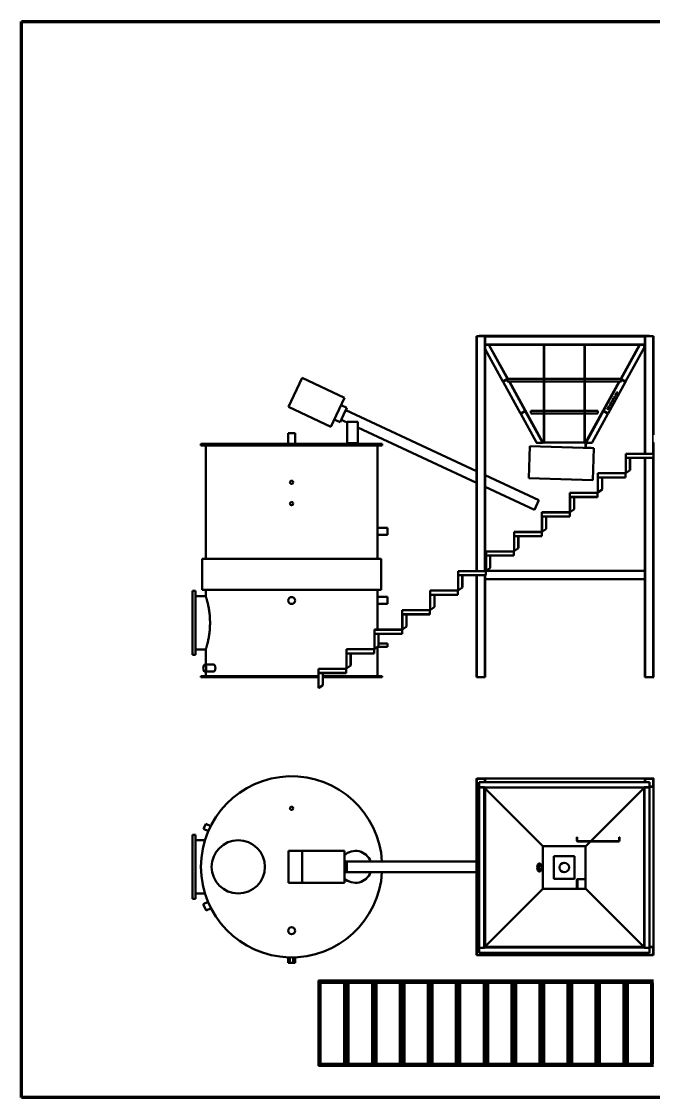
# Model space of a CAD drawing. Header units: millimetres. Extents: x 200 to 14650, y 200 to 10300.
# Drawn here: x 200 to 6130, y 200 to 10300 of the extents above; entities that cross this region are included whole.
import ezdxf

# ---------------------------------------------------------------- set-up
doc = ezdxf.new("R2010")
doc.units = ezdxf.units.MM
doc.header["$LTSCALE"] = 50
for name, color, linetype, lineweight in [('Border (ISO)', 7, 'Continuous', 70), ('Visible (ISO)', 7, 'Continuous', 50), ('Visible Narrow (ISO)', 7, 'Continuous', 35)]:
    doc.layers.add(name, color=color, linetype=linetype, lineweight=lineweight)

# ---------------------------------------------------------------- blocks, each defined once
blk = doc.blocks.new('Borders right top border')
at = {"layer": 'Border (ISO)'}
for p, q in [((4, 206), (293, 206)), ((4, 4), (4, 206)), ((293, 4), (4, 4))]:
    blk.add_line(p, q, dxfattribs=at)

msp = doc.modelspace()

# ---------------------------------------------------------------- linework, layer by layer
at = {"layer": 'Visible (ISO)'}
for p, q in [((4470, 5142), (4470, 7345)), ((4470, 7345), (4476, 7345)), ((4544, 7345), (4476, 7345)), ((4493, 7349), (6093, 7349)), ((4493, 7346), (4493, 7349)), ((4493, 7346), (6093, 7346)), ((4543, 7345), (4543, 7346)), ((4544, 7345), (4550, 7345)), ((6050, 7345), (4550, 7345)), ((4550, 7341), (4550, 7345)), ((4550, 7341), (4550, 7270)), ((6043, 7345), (6043, 7346)), ((6049, 7346), (6049, 7345)), ((6050, 7345), (6056, 7345)), ((6050, 7341), (6050, 7345)), ((6050, 7341), (6050, 7270)), ((6124, 7345), (6056, 7345)), ((6093, 7346), (6093, 7349)), ((6093, 7345), (6093, 7346)), ((6124, 7345), (6130, 7345)), ((6130, 6421), (6130, 7345)), ((4550, 7265), (4550, 7270)), ((4550, 5145), (4550, 7265)), ((6050, 7265), (4550, 7265)), ((4717, 6921), (4550, 7225)), ((4585, 7265), (4760, 6946)), ((4586, 7265), (4763, 6946)), ((4762, 6946), (4586, 7265)), ((5100, 7265), (5100, 7242)), ((5100, 7239), (5100, 7242)), ((5100, 7239), (5100, 6922)), ((5103, 7242), (5103, 7265)), ((5103, 7242), (5103, 7239)), ((5103, 6922), (5103, 7239)), ((5483, 7265), (5483, 7243)), ((5483, 7240), (5483, 7243)), ((5483, 7240), (5483, 6923)), ((5486, 7243), (5486, 7265)), ((5486, 7243), (5486, 7240)), ((5486, 6923), (5486, 7240)), ((5824, 6946), (6000, 7265)), ((6002, 7265), (5826, 6946)), ((6044, 7238), (5869, 6921)), ((6044, 7265), (6044, 7241)), ((6050, 7265), (6050, 7270)), ((6050, 6243), (6050, 7265)), ((2832, 6954), (2705, 6682)), ((3230, 6768), (2832, 6954)), ((4717, 6921), (4723, 6924)), ((4717, 6921), (4719, 6918)), ((4724, 6921), (4719, 6918)), ((4882, 6621), (4719, 6918)), ((4761, 6945), (4723, 6924)), ((4763, 6942), (4724, 6921)), ((4760, 6946), (5100, 6946)), ((4760, 6946), (4760, 6944)), ((4760, 6941), (4760, 6925)), ((4766, 6922), (4760, 6925)), ((4760, 6925), (4760, 6922)), ((4760, 6922), (4766, 6920)), ((4763, 6942), (4761, 6945)), ((4766, 6920), (4766, 6922)), ((5820, 6922), (4766, 6922)), ((5820, 6920), (4766, 6920)), ((4775, 6920), (4926, 6645)), ((5091, 6348), (4776, 6920)), ((4778, 6920), (5093, 6348)), ((5100, 6934), (5100, 6946)), ((5100, 6934), (5100, 6934)), ((5100, 6922), (5103, 6922)), ((5100, 6920), (5100, 6622)), ((5103, 6920), (5100, 6920)), ((5103, 6946), (5483, 6946)), ((5103, 6946), (5103, 6934)), ((5103, 6934), (5103, 6934)), ((5103, 6622), (5103, 6920)), ((5483, 6934), (5483, 6946)), ((5483, 6934), (5483, 6934)), ((5483, 6923), (5486, 6923)), ((5483, 6920), (5483, 6623)), ((5486, 6946), (5826, 6946)), ((5486, 6946), (5486, 6934)), ((5486, 6934), (5486, 6934)), ((5486, 6623), (5486, 6920)), ((5493, 6348), (5809, 6920)), ((5811, 6920), (5498, 6349)), ((5868, 6918), (5704, 6621)), ((5826, 6925), (5820, 6922)), ((5820, 6922), (5820, 6920)), ((5820, 6920), (5826, 6922)), ((5824, 6942), (5825, 6945)), ((5862, 6921), (5824, 6942)), ((5864, 6924), (5825, 6945)), ((5826, 6944), (5826, 6946)), ((5826, 6925), (5826, 6941)), ((5826, 6922), (5826, 6925)), ((5868, 6918), (5862, 6921)), ((5864, 6924), (5869, 6921)), ((5868, 6918), (5869, 6921)), ((3104, 6496), (3230, 6768)), ((5770, 6775), (5760, 6780)), ((5773, 6780), (5763, 6785)), ((5769, 6778), (5770, 6775)), ((5771, 6800), (5772, 6802)), ((5772, 6783), (5773, 6780)), ((5776, 6803), (5781, 6800)), ((5789, 6810), (5780, 6816)), ((5780, 6806), (5783, 6808)), ((5782, 6797), (5781, 6795)), ((5783, 6822), (5793, 6817)), ((5793, 6817), (5786, 6817)), ((5786, 6817), (5789, 6810)), ((2705, 6682), (3104, 6496)), ((3253, 6675), (3199, 6700)), ((3221, 6607), (3253, 6675)), ((5711, 6667), (5698, 6667)), ((5698, 6667), (5708, 6662)), ((5701, 6673), (5711, 6667)), ((5705, 6674), (5710, 6672)), ((5707, 6684), (5709, 6686)), ((5713, 6677), (5708, 6680)), ((5712, 6687), (5717, 6684)), ((5722, 6701), (5717, 6701)), ((5718, 6681), (5717, 6679)), ((5720, 6707), (5724, 6704)), ((5722, 6710), (5724, 6714)), ((5723, 6702), (5724, 6704)), ((5724, 6714), (5729, 6711)), ((5724, 6704), (5729, 6701)), ((5727, 6721), (5726, 6717)), ((5726, 6717), (5731, 6714)), ((5729, 6711), (5727, 6708)), ((5729, 6701), (5728, 6699)), ((5729, 6711), (5733, 6709)), ((5743, 6726), (5730, 6726)), ((5730, 6726), (5740, 6721)), ((5736, 6719), (5731, 6722)), ((5731, 6714), (5732, 6716)), ((5733, 6709), (5731, 6705)), ((5733, 6731), (5743, 6726)), ((5735, 6735), (5745, 6729)), ((5735, 6712), (5737, 6715)), ((5742, 6737), (5737, 6738)), ((5740, 6743), (5744, 6741)), ((5743, 6749), (5753, 6744)), ((5743, 6738), (5744, 6741)), ((5744, 6741), (5749, 6738)), ((5749, 6738), (5748, 6735)), ((5751, 6754), (5754, 6755)), ((5753, 6744), (5751, 6741)), ((5754, 6746), (5753, 6744)), ((3190, 6539), (3221, 6607)), ((4470, 6080), (3243, 6652)), ((4882, 6621), (4887, 6624)), ((4882, 6621), (4884, 6618)), ((4889, 6621), (4884, 6618)), ((5033, 6347), (4884, 6618)), ((4887, 6624), (4926, 6645)), ((4927, 6643), (4889, 6621)), ((4926, 6645), (4927, 6643)), ((4927, 6643), (5090, 6347)), ((4978, 6647), (5100, 6647)), ((4978, 6647), (4978, 6625)), ((4984, 6622), (4978, 6625)), ((4978, 6625), (4978, 6623)), ((4978, 6623), (4984, 6620)), ((4984, 6620), (4984, 6622)), ((5602, 6622), (4984, 6622)), ((4984, 6620), (5602, 6620)), ((5100, 6634), (5100, 6647)), ((5100, 6634), (5100, 6634)), ((5100, 6622), (5103, 6622)), ((5100, 6620), (5100, 6349)), ((5103, 6620), (5100, 6620)), ((5103, 6647), (5483, 6647)), ((5103, 6647), (5103, 6634)), ((5103, 6634), (5103, 6634)), ((5103, 6349), (5103, 6620)), ((5483, 6634), (5483, 6647)), ((5483, 6634), (5483, 6634)), ((5483, 6623), (5486, 6623)), ((5483, 6620), (5483, 6349)), ((5486, 6647), (5608, 6647)), ((5486, 6647), (5486, 6634)), ((5486, 6634), (5486, 6634)), ((5486, 6349), (5486, 6620)), ((5703, 6618), (5554, 6347)), ((5608, 6625), (5602, 6622)), ((5602, 6620), (5608, 6623)), ((5602, 6622), (5602, 6620)), ((5608, 6625), (5608, 6647)), ((5608, 6623), (5608, 6625)), ((5698, 6621), (5659, 6643)), ((5660, 6645), (5699, 6624)), ((5694, 6660), (5696, 6664)), ((5696, 6664), (5702, 6661)), ((5703, 6618), (5698, 6621)), ((5699, 6624), (5704, 6621)), ((5702, 6661), (5700, 6658)), ((5702, 6661), (5706, 6659)), ((5703, 6618), (5704, 6621)), ((5706, 6659), (5704, 6654)), ((3135, 6564), (3190, 6539)), ((3257, 6535), (3200, 6561)), ((3357, 6543), (3257, 6543)), ((3257, 6543), (3257, 6343)), ((3357, 6343), (3357, 6543)), ((4470, 5969), (3357, 6488)), ((2767, 6435), (2702, 6435)), ((2702, 6335), (2702, 6435)), ((2767, 6335), (2767, 6435)), ((3584, 6335), (1884, 6335)), ((1884, 6319), (1884, 6335)), ((3584, 6319), (1884, 6319)), ((1929, 5255), (1929, 6319)), ((3257, 6343), (3357, 6343)), ((3539, 5548), (3539, 6319)), ((3584, 6319), (3584, 6335)), ((4961, 6013), (4970, 6313)), ((4970, 6313), (5570, 6294)), ((5089, 6344), (5038, 6344)), ((5090, 6347), (5089, 6344)), ((5093, 6349), (5091, 6348)), ((5100, 6348), (5093, 6348)), ((5100, 6346), (5100, 6349)), ((5100, 6346), (5103, 6346)), ((5103, 6349), (5103, 6346)), ((5483, 6348), (5103, 6348)), ((5483, 6346), (5483, 6349)), ((5483, 6346), (5486, 6346)), ((5486, 6349), (5486, 6346)), ((5493, 6348), (5486, 6348)), ((5493, 6347), (5492, 6306)), ((5497, 6347), (5493, 6347)), ((5495, 6351), (5498, 6349)), ((5497, 6347), (5496, 6305)), ((5498, 6344), (5497, 6346)), ((5548, 6344), (5498, 6344)), ((5501, 6300), (5545, 6299)), ((5545, 6299), (5545, 6295)), ((5560, 5994), (5570, 6294)), ((6130, 6345), (6130, 6349)), ((6130, 6345), (6134, 6345)), ((6130, 6243), (6130, 6345)), ((6130, 6243), (5870, 6243)), ((5870, 6239), (5870, 6243)), ((5870, 6239), (5870, 6207)), ((5870, 6203), (5870, 6207)), ((5870, 6203), (5870, 6061)), ((5874, 6203), (5870, 6203)), ((5874, 6203), (5906, 6203)), ((5910, 6203), (5906, 6203)), ((6130, 6203), (5910, 6203)), ((5910, 6203), (5910, 6089)), ((6050, 5145), (6050, 6203)), ((6130, 6239), (6130, 6243)), ((6130, 6239), (6130, 6207)), ((6130, 6203), (6130, 6207)), ((6130, 4145), (6130, 6203)), ((5874, 6064), (5870, 6061)), ((5874, 6064), (5906, 6087)), ((5910, 6089), (5906, 6087)), ((5055, 5807), (4550, 6042)), ((4961, 6013), (5560, 5994)), ((5868, 6060), (5608, 6060)), ((5608, 6056), (5608, 6060)), ((5608, 6056), (5608, 6024)), ((5608, 6020), (5608, 6024)), ((5608, 6020), (5608, 5878)), ((5612, 6020), (5608, 6020)), ((5612, 6020), (5644, 6020)), ((5648, 6020), (5644, 6020)), ((5868, 6020), (5648, 6020)), ((5648, 6020), (5648, 5906)), ((5868, 6056), (5868, 6060)), ((5868, 6056), (5868, 6024)), ((5868, 6020), (5868, 6024)), ((5013, 5716), (4550, 5932)), ((5606, 5876), (5346, 5876)), ((5346, 5872), (5346, 5876)), ((5346, 5872), (5346, 5840)), ((5606, 5872), (5606, 5876)), ((5606, 5872), (5606, 5840)), ((5612, 5881), (5608, 5878)), ((5612, 5881), (5644, 5903)), ((5648, 5906), (5644, 5903)), ((5055, 5807), (5013, 5716)), ((5346, 5836), (5346, 5840)), ((5346, 5836), (5346, 5694)), ((5350, 5836), (5346, 5836)), ((5350, 5836), (5382, 5836)), ((5386, 5836), (5382, 5836)), ((5606, 5836), (5386, 5836)), ((5386, 5836), (5386, 5722)), ((5606, 5836), (5606, 5840)), ((5344, 5693), (5084, 5693)), ((5084, 5689), (5084, 5693)), ((5084, 5689), (5084, 5657)), ((5084, 5653), (5084, 5657)), ((5344, 5689), (5344, 5693)), ((5344, 5689), (5344, 5657)), ((5344, 5653), (5344, 5657)), ((5350, 5697), (5346, 5694)), ((5350, 5697), (5382, 5720)), ((5386, 5722), (5382, 5720)), ((5084, 5653), (5084, 5511)), ((5088, 5653), (5084, 5653)), ((5088, 5653), (5120, 5653)), ((5124, 5653), (5120, 5653)), ((5344, 5653), (5124, 5653)), ((5124, 5653), (5124, 5539)), ((3539, 5548), (3634, 5548)), ((3539, 5483), (3634, 5483)), ((3539, 5255), (3539, 5483)), ((3634, 5483), (3634, 5548)), ((5082, 5509), (4822, 5509)), ((4822, 5505), (4822, 5509)), ((4822, 5505), (4822, 5473)), ((4822, 5469), (4822, 5473)), ((4822, 5469), (4822, 5327)), ((4826, 5469), (4822, 5469)), ((4826, 5469), (4858, 5469)), ((4862, 5469), (4858, 5469)), ((5082, 5469), (4862, 5469)), ((4862, 5469), (4862, 5355)), ((5082, 5505), (5082, 5509)), ((5082, 5505), (5082, 5473)), ((5082, 5469), (5082, 5473)), ((5088, 5514), (5084, 5511)), ((5088, 5514), (5120, 5536)), ((5124, 5539), (5120, 5536)), ((4862, 5355), (4858, 5352)), ((3574, 5255), (1894, 5255)), ((1894, 4965), (1894, 5255)), ((3574, 4965), (3574, 5255)), ((4819, 5326), (4559, 5326)), ((4559, 5322), (4559, 5326)), ((4559, 5322), (4559, 5290)), ((4559, 5286), (4559, 5290)), ((4559, 5286), (4559, 5144)), ((4563, 5286), (4559, 5286)), ((4563, 5286), (4595, 5286)), ((4599, 5286), (4595, 5286)), ((4819, 5286), (4599, 5286)), ((4599, 5286), (4599, 5172)), ((4819, 5322), (4819, 5326)), ((4819, 5322), (4819, 5290)), ((4819, 5286), (4819, 5290)), ((4826, 5330), (4822, 5327)), ((4826, 5330), (4858, 5352)), ((4563, 5147), (4595, 5169)), ((4599, 5172), (4595, 5169)), ((4557, 5142), (4297, 5142)), ((4297, 5138), (4297, 5142)), ((4297, 5138), (4297, 5106)), ((4297, 5102), (4297, 5106)), ((4297, 5102), (4297, 4960)), ((4301, 5102), (4297, 5102)), ((4301, 5102), (4333, 5102)), ((4337, 5102), (4333, 5102)), ((4557, 5102), (4337, 5102)), ((4337, 5102), (4337, 4988)), ((4470, 4145), (4470, 5102)), ((4550, 5145), (4559, 5145)), ((4550, 5145), (4550, 5142)), ((4550, 5070), (4550, 5102)), ((4550, 5070), (4550, 5065)), ((4550, 4145), (4550, 5065)), ((4550, 5065), (6050, 5065)), ((4557, 5138), (4557, 5142)), ((4557, 5138), (4557, 5106)), ((4557, 5102), (4557, 5106)), ((4563, 5147), (4559, 5144)), ((4562, 5145), (6050, 5145)), ((6050, 5145), (6050, 5141)), ((6050, 5070), (6050, 5141)), ((6050, 5070), (6050, 5065)), ((6050, 4145), (6050, 5065)), ((1804, 4955), (1804, 4355)), ((1834, 4955), (1804, 4955)), ((1834, 4955), (1834, 4355)), ((3574, 4965), (1894, 4965)), ((1929, 4905), (1929, 4965)), ((3539, 4898), (3539, 4965)), ((4295, 4959), (4035, 4959)), ((4035, 4955), (4035, 4959)), ((4035, 4955), (4035, 4923)), ((4295, 4955), (4295, 4959)), ((4295, 4955), (4295, 4923)), ((4301, 4963), (4297, 4960)), ((4301, 4963), (4333, 4985)), ((4337, 4988), (4333, 4985)), ((1929, 4905), (1834, 4905)), ((3539, 4898), (3634, 4898)), ((3634, 4833), (3634, 4898)), ((4035, 4919), (4035, 4923)), ((4035, 4919), (4035, 4777)), ((4039, 4919), (4035, 4919)), ((4039, 4919), (4071, 4919)), ((4075, 4919), (4071, 4919)), ((4295, 4919), (4075, 4919)), ((4075, 4919), (4075, 4805)), ((4295, 4919), (4295, 4923)), ((3539, 4833), (3634, 4833)), ((3539, 4592), (3539, 4833)), ((4033, 4775), (3773, 4775)), ((3773, 4771), (3773, 4775)), ((3773, 4771), (3773, 4739)), ((4033, 4771), (4033, 4775)), ((4033, 4771), (4033, 4739)), ((4039, 4779), (4035, 4777)), ((4039, 4779), (4071, 4802)), ((4075, 4805), (4071, 4802)), ((3773, 4735), (3773, 4739)), ((3773, 4735), (3773, 4593)), ((3777, 4735), (3773, 4735)), ((3777, 4735), (3809, 4735)), ((3813, 4735), (3809, 4735)), ((4033, 4735), (3813, 4735)), ((3813, 4735), (3813, 4621)), ((4033, 4735), (4033, 4739)), ((3771, 4592), (3511, 4592)), ((3511, 4588), (3511, 4592)), ((3511, 4588), (3511, 4556)), ((3511, 4552), (3511, 4556)), ((3511, 4552), (3511, 4410)), ((3515, 4552), (3511, 4552)), ((3515, 4552), (3547, 4552)), ((3551, 4552), (3547, 4552)), ((3771, 4552), (3551, 4552)), ((3551, 4552), (3551, 4438)), ((3771, 4588), (3771, 4592)), ((3771, 4588), (3771, 4556)), ((3771, 4552), (3771, 4556)), ((3777, 4596), (3773, 4593)), ((3777, 4596), (3809, 4618)), ((3813, 4621), (3809, 4618)), ((3551, 4461), (3634, 4461)), ((3634, 4429), (3634, 4461)), ((1834, 4355), (1804, 4355)), ((1929, 4405), (1834, 4405)), ((1929, 4263), (1929, 4405)), ((3509, 4408), (3249, 4408)), ((3249, 4404), (3249, 4408)), ((3249, 4404), (3249, 4372)), ((3249, 4368), (3249, 4372)), ((3249, 4368), (3249, 4226)), ((3253, 4368), (3249, 4368)), ((3253, 4368), (3285, 4368)), ((3289, 4368), (3285, 4368)), ((3509, 4368), (3289, 4368)), ((3289, 4368), (3289, 4254)), ((3509, 4404), (3509, 4408)), ((3509, 4404), (3509, 4372)), ((3509, 4368), (3509, 4372)), ((3515, 4412), (3511, 4410)), ((3515, 4412), (3547, 4435)), ((3539, 4429), (3634, 4429)), ((3539, 4155), (3539, 4429)), ((3551, 4438), (3547, 4435)), ((2005, 4263), (1919, 4263)), ((3253, 4229), (3285, 4251)), ((3289, 4254), (3285, 4251)), ((2987, 4155), (1884, 4155)), ((1884, 4145), (1884, 4155)), ((2987, 4145), (1884, 4145)), ((2005, 4198), (1919, 4198)), ((1929, 4155), (1929, 4198)), ((3247, 4224), (2987, 4224)), ((2987, 4220), (2987, 4224)), ((2987, 4220), (2987, 4188)), ((2987, 4184), (2987, 4188)), ((2987, 4184), (2987, 4042)), ((2991, 4184), (2987, 4184)), ((2991, 4184), (3023, 4184)), ((3027, 4184), (3023, 4184)), ((3247, 4184), (3027, 4184)), ((3027, 4184), (3027, 4070)), ((3584, 4155), (3027, 4155)), ((3584, 4145), (3027, 4145)), ((3247, 4220), (3247, 4224)), ((3247, 4220), (3247, 4188)), ((3247, 4184), (3247, 4188)), ((3253, 4229), (3249, 4226)), ((3584, 4145), (3584, 4155)), ((4470, 4145), (4476, 4145)), ((4544, 4145), (4476, 4145)), ((4544, 4145), (4550, 4145)), ((6050, 4145), (6056, 4145)), ((6124, 4145), (6056, 4145)), ((6124, 4145), (6130, 4145)), ((6130, 4145), (6134, 4145)), ((2991, 4045), (2987, 4042)), ((2991, 4045), (3023, 4068)), ((3027, 4070), (3023, 4068)), ((4470, 3121), (4470, 3189)), ((4473, 3189), (4473, 3121)), ((4476, 3195), (4544, 3195)), ((4544, 3192), (4476, 3192)), ((6093, 3159), (4493, 3159)), ((4493, 3112), (4493, 3159)), ((4547, 3159), (4547, 3189)), ((4550, 3195), (6050, 3195)), ((4550, 3195), (4550, 3190)), ((4550, 3159), (4550, 3190)), ((4550, 3189), (4550, 3159)), ((6050, 3195), (6050, 3190)), ((6050, 3159), (6050, 3190)), ((6050, 3159), (6050, 3189)), ((6053, 3189), (6053, 3159)), ((6056, 3195), (6124, 3195)), ((6124, 3192), (6056, 3192)), ((6093, 3112), (6093, 3159)), ((6127, 3121), (6127, 3189)), ((6130, 3195), (6134, 3195)), ((6130, 3189), (6130, 3195)), ((6130, 3189), (6130, 3121)), ((4470, 3115), (4470, 1615)), ((4475, 3115), (4470, 3115)), ((4475, 3115), (4493, 3115)), ((4476, 3118), (4493, 3118)), ((4493, 3115), (4476, 3115)), ((4543, 3112), (4493, 3112)), ((4493, 3111), (4538, 3111)), ((4493, 3111), (4493, 1606)), ((4538, 3103), (4538, 3111)), ((4545, 3103), (4538, 3103)), ((4543, 3112), (4543, 3107)), ((4543, 3107), (4543, 3107)), ((4550, 3104), (4550, 1615)), ((5093, 2559), (4550, 3100)), ((6039, 3103), (5494, 2560)), ((6039, 3103), (6041, 3103)), ((6040, 3103), (6043, 3106)), ((6049, 3103), (6041, 3103)), ((6043, 3107), (6043, 3112)), ((6043, 3112), (6093, 3112)), ((6043, 3107), (6043, 3106)), ((6049, 3103), (6049, 3111)), ((6093, 3111), (6049, 3111)), ((6050, 3111), (6050, 3112)), ((6093, 3118), (6124, 3118)), ((6124, 3115), (6093, 3115)), ((6126, 3115), (6093, 3115)), ((6093, 1606), (6093, 3111)), ((6126, 3115), (6130, 3115)), ((6130, 3115), (6130, 3121)), ((6130, 1615), (6130, 3115)), ((1929, 2768), (1908, 2722)), ((1975, 2746), (1929, 2768)), ((1804, 2665), (1804, 2065)), ((1834, 2665), (1804, 2665)), ((1834, 2665), (1834, 2065)), ((1954, 2701), (1908, 2722)), ((5414, 2644), (5411, 2644)), ((5411, 2644), (5411, 2612)), ((5414, 2612), (5414, 2644)), ((5808, 2612), (5808, 2644)), ((5808, 2644), (5811, 2644)), ((5811, 2612), (5811, 2644)), ((1922, 2615), (1834, 2615)), ((5093, 2559), (5093, 2159)), ((5493, 2559), (5093, 2559)), ((5803, 2607), (5419, 2607)), ((5803, 2604), (5419, 2604)), ((5492, 2559), (5492, 2159)), ((5493, 2559), (5494, 2560)), ((2705, 2515), (2832, 2515)), ((2705, 2215), (2705, 2515)), ((2832, 2515), (3230, 2515)), ((2832, 2515), (2832, 2215)), ((3230, 2515), (3230, 2215)), ((5196, 2252), (5196, 2466)), ((5196, 2466), (5390, 2466)), ((5390, 2466), (5390, 2252)), ((3230, 2415), (3253, 2415)), ((3253, 2415), (3253, 2315)), ((4470, 2415), (3253, 2415)), ((3253, 2315), (3230, 2315)), ((4470, 2315), (3253, 2315)), ((5390, 2252), (5196, 2252)), ((5414, 2249), (5411, 2249)), ((5411, 2249), (5411, 2159)), ((5414, 2249), (5414, 2159)), ((5419, 2249), (5414, 2249)), ((5419, 2249), (5492, 2249)), ((2832, 2215), (2705, 2215)), ((3230, 2215), (2832, 2215)), ((4550, 1617), (5093, 2159)), ((5093, 2159), (5493, 2159)), ((5494, 2158), (5493, 2159)), ((5494, 2158), (6039, 1615)), ((1834, 2065), (1804, 2065)), ((1922, 2115), (1834, 2115)), ((1951, 2035), (1905, 2014)), ((1905, 2014), (1932, 1955)), ((1978, 1976), (1932, 1955)), ((2702, 1515), (2702, 1465)), ((2767, 1515), (2767, 1465)), ((4475, 1615), (4470, 1615)), ((4470, 1541), (4470, 1609)), ((4473, 1609), (4473, 1541)), ((4475, 1615), (4493, 1615)), ((4476, 1615), (4493, 1615)), ((4493, 1612), (4476, 1612)), ((4476, 1538), (4544, 1538)), ((4544, 1535), (4476, 1535)), ((4543, 1606), (4493, 1606)), ((4493, 1559), (4493, 1606)), ((4493, 1606), (4538, 1606)), ((4493, 1559), (6093, 1559)), ((4538, 1614), (4538, 1606)), ((4538, 1614), (4545, 1614)), ((4544, 1612), (4538, 1612)), ((4544, 1612), (4543, 1611)), ((4543, 1610), (4543, 1611)), ((4543, 1610), (4543, 1606)), ((4545, 1615), (4546, 1615)), ((4550, 1615), (4546, 1615)), ((4547, 1614), (4546, 1614)), ((4547, 1614), (4547, 1615)), ((4547, 1541), (4547, 1559)), ((6039, 1615), (4550, 1615)), ((4550, 1611), (4550, 1615)), ((4550, 1559), (4550, 1541)), ((4550, 1559), (4550, 1539)), ((4550, 1535), (4550, 1539)), ((6050, 1535), (4550, 1535)), ((6041, 1614), (6040, 1614)), ((6041, 1614), (6049, 1614)), ((6043, 1611), (6043, 1610)), ((6043, 1606), (6043, 1610)), ((6043, 1606), (6093, 1606)), ((6049, 1614), (6049, 1606)), ((6093, 1606), (6049, 1606)), ((6050, 1606), (6050, 1606)), ((6050, 1606), (6050, 1606)), ((6050, 1541), (6050, 1559)), ((6050, 1559), (6050, 1539)), ((6050, 1535), (6050, 1539)), ((6053, 1606), (6053, 1606)), ((6053, 1559), (6053, 1541)), ((6056, 1538), (6124, 1538)), ((6124, 1535), (6056, 1535)), ((6093, 1615), (6124, 1615)), ((6126, 1615), (6093, 1615)), ((6124, 1612), (6093, 1612)), ((6093, 1559), (6093, 1606)), ((6126, 1615), (6130, 1615)), ((6127, 1541), (6127, 1609)), ((6130, 1609), (6130, 1615)), ((6130, 1609), (6130, 1541)), ((2702, 1465), (2718, 1465)), ((2718, 1515), (2718, 1465)), ((2718, 1465), (2750, 1465)), ((2750, 1515), (2750, 1465)), ((2750, 1465), (2767, 1465)), ((3247, 1297), (2987, 1297)), ((2987, 1293), (2987, 1297)), ((2987, 1293), (2987, 1281)), ((2987, 1277), (2987, 1281)), ((2987, 1277), (2987, 517)), ((2991, 1277), (2987, 1277)), ((2991, 1277), (3003, 1277)), ((3007, 1277), (3003, 1277)), ((3227, 1277), (3007, 1277)), ((3007, 1277), (3007, 517)), ((3227, 1277), (3227, 517)), ((3231, 1277), (3227, 1277)), ((3231, 1277), (3243, 1277)), ((3247, 1277), (3243, 1277)), ((3247, 1293), (3247, 1297)), ((3247, 1293), (3247, 1281)), ((3247, 1277), (3247, 1281)), ((3247, 1277), (3247, 517)), ((3509, 1297), (3249, 1297)), ((3249, 1293), (3249, 1297)), ((3249, 1293), (3249, 1281)), ((3249, 1277), (3249, 1281)), ((3249, 1277), (3249, 517)), ((3253, 1277), (3249, 1277)), ((3253, 1277), (3265, 1277)), ((3269, 1277), (3265, 1277)), ((3489, 1277), (3269, 1277)), ((3269, 1277), (3269, 517)), ((3489, 1277), (3489, 517)), ((3493, 1277), (3489, 1277)), ((3493, 1277), (3505, 1277)), ((3509, 1277), (3505, 1277)), ((3509, 1293), (3509, 1297)), ((3509, 1293), (3509, 1281)), ((3509, 1277), (3509, 1281)), ((3509, 1277), (3509, 517)), ((3771, 1297), (3511, 1297)), ((3511, 1293), (3511, 1297)), ((3511, 1293), (3511, 1281)), ((3511, 1277), (3511, 1281)), ((3511, 1277), (3511, 517)), ((3515, 1277), (3511, 1277)), ((3515, 1277), (3527, 1277)), ((3531, 1277), (3527, 1277)), ((3751, 1277), (3531, 1277)), ((3531, 1277), (3531, 517)), ((3751, 1277), (3751, 517)), ((3755, 1277), (3751, 1277)), ((3755, 1277), (3767, 1277)), ((3771, 1277), (3767, 1277)), ((3771, 1293), (3771, 1297)), ((3771, 1293), (3771, 1281)), ((3771, 1277), (3771, 1281)), ((3771, 1277), (3771, 517)), ((4033, 1297), (3773, 1297)), ((3773, 1293), (3773, 1297)), ((3773, 1293), (3773, 1281)), ((3773, 1277), (3773, 1281)), ((3773, 1277), (3773, 517)), ((3777, 1277), (3773, 1277)), ((3777, 1277), (3789, 1277)), ((3793, 1277), (3789, 1277)), ((4013, 1277), (3793, 1277)), ((3793, 1277), (3793, 517)), ((4013, 1277), (4013, 517)), ((4017, 1277), (4013, 1277)), ((4017, 1277), (4029, 1277)), ((4033, 1277), (4029, 1277)), ((4033, 1293), (4033, 1297)), ((4033, 1293), (4033, 1281)), ((4033, 1277), (4033, 1281)), ((4033, 1277), (4033, 517)), ((4295, 1297), (4035, 1297)), ((4035, 1293), (4035, 1297)), ((4035, 1293), (4035, 1281)), ((4035, 1277), (4035, 1281)), ((4035, 1277), (4035, 517)), ((4039, 1277), (4035, 1277)), ((4039, 1277), (4051, 1277)), ((4055, 1277), (4051, 1277)), ((4275, 1277), (4055, 1277)), ((4055, 1277), (4055, 517)), ((4275, 1277), (4275, 517)), ((4279, 1277), (4275, 1277)), ((4279, 1277), (4291, 1277)), ((4295, 1277), (4291, 1277)), ((4295, 1293), (4295, 1297)), ((4295, 1293), (4295, 1281)), ((4295, 1277), (4295, 1281)), ((4295, 1277), (4295, 517)), ((4557, 1297), (4297, 1297)), ((4297, 1293), (4297, 1297)), ((4297, 1293), (4297, 1281)), ((4297, 1277), (4297, 1281)), ((4297, 1277), (4297, 517)), ((4301, 1277), (4297, 1277)), ((4301, 1277), (4313, 1277)), ((4317, 1277), (4313, 1277)), ((4537, 1277), (4317, 1277)), ((4317, 1277), (4317, 517)), ((4537, 1277), (4537, 517)), ((4541, 1277), (4537, 1277)), ((4541, 1277), (4553, 1277)), ((4557, 1277), (4553, 1277)), ((4557, 1293), (4557, 1297)), ((4557, 1293), (4557, 1281)), ((4557, 1277), (4557, 1281)), ((4557, 1277), (4557, 517)), ((4819, 1297), (4559, 1297)), ((4559, 1293), (4559, 1297)), ((4559, 1293), (4559, 1281)), ((4559, 1277), (4559, 1281)), ((4559, 1277), (4559, 517)), ((4563, 1277), (4559, 1277)), ((4563, 1277), (4575, 1277)), ((4579, 1277), (4575, 1277)), ((4799, 1277), (4579, 1277)), ((4579, 1277), (4579, 517)), ((4799, 1277), (4799, 517)), ((4803, 1277), (4799, 1277)), ((4803, 1277), (4815, 1277)), ((4819, 1277), (4815, 1277)), ((4819, 1293), (4819, 1297)), ((4819, 1293), (4819, 1281)), ((4819, 1277), (4819, 1281)), ((4819, 1277), (4819, 517)), ((5082, 1297), (4822, 1297)), ((4822, 1293), (4822, 1297)), ((4822, 1293), (4822, 1281)), ((4822, 1277), (4822, 1281)), ((4822, 1277), (4822, 517)), ((4826, 1277), (4822, 1277)), ((4826, 1277), (4838, 1277)), ((4842, 1277), (4838, 1277)), ((5062, 1277), (4842, 1277)), ((4842, 1277), (4842, 517)), ((5062, 1277), (5062, 517)), ((5066, 1277), (5062, 1277)), ((5066, 1277), (5078, 1277)), ((5082, 1277), (5078, 1277)), ((5082, 1293), (5082, 1297)), ((5082, 1293), (5082, 1281)), ((5082, 1277), (5082, 1281)), ((5082, 1277), (5082, 517)), ((5344, 1297), (5084, 1297)), ((5084, 1293), (5084, 1297)), ((5084, 1293), (5084, 1281)), ((5084, 1277), (5084, 1281)), ((5084, 1277), (5084, 517)), ((5088, 1277), (5084, 1277)), ((5088, 1277), (5100, 1277)), ((5104, 1277), (5100, 1277)), ((5324, 1277), (5104, 1277)), ((5104, 1277), (5104, 517)), ((5324, 1277), (5324, 517)), ((5328, 1277), (5324, 1277)), ((5328, 1277), (5340, 1277)), ((5344, 1277), (5340, 1277)), ((5344, 1293), (5344, 1297)), ((5344, 1293), (5344, 1281)), ((5344, 1277), (5344, 1281)), ((5344, 1277), (5344, 517)), ((5606, 1297), (5346, 1297)), ((5346, 1293), (5346, 1297)), ((5346, 1293), (5346, 1281)), ((5346, 1277), (5346, 1281)), ((5346, 1277), (5346, 517)), ((5350, 1277), (5346, 1277)), ((5350, 1277), (5362, 1277)), ((5366, 1277), (5362, 1277)), ((5586, 1277), (5366, 1277)), ((5366, 1277), (5366, 517)), ((5586, 1277), (5586, 517)), ((5590, 1277), (5586, 1277)), ((5590, 1277), (5602, 1277)), ((5606, 1277), (5602, 1277)), ((5606, 1293), (5606, 1297)), ((5606, 1293), (5606, 1281)), ((5606, 1277), (5606, 1281)), ((5606, 1277), (5606, 517)), ((5868, 1297), (5608, 1297)), ((5608, 1293), (5608, 1297)), ((5608, 1293), (5608, 1281)), ((5608, 1277), (5608, 1281)), ((5608, 1277), (5608, 517)), ((5612, 1277), (5608, 1277)), ((5612, 1277), (5624, 1277)), ((5628, 1277), (5624, 1277)), ((5848, 1277), (5628, 1277)), ((5628, 1277), (5628, 517)), ((5848, 1277), (5848, 517)), ((5852, 1277), (5848, 1277)), ((5852, 1277), (5864, 1277)), ((5868, 1277), (5864, 1277)), ((5868, 1293), (5868, 1297)), ((5868, 1293), (5868, 1281)), ((5868, 1277), (5868, 1281)), ((5868, 1277), (5868, 517)), ((6130, 1297), (5870, 1297)), ((5870, 1293), (5870, 1297)), ((5870, 1293), (5870, 1281)), ((5870, 1277), (5870, 1281)), ((5870, 1277), (5870, 517)), ((5874, 1277), (5870, 1277)), ((5874, 1277), (5886, 1277)), ((5890, 1277), (5886, 1277)), ((6110, 1277), (5890, 1277)), ((5890, 1277), (5890, 517)), ((6110, 1277), (6110, 517)), ((6114, 1277), (6110, 1277)), ((6114, 1277), (6126, 1277)), ((6130, 1277), (6126, 1277)), ((2987, 513), (2987, 517)), ((2991, 517), (2987, 517)), ((2987, 513), (2987, 501)), ((2991, 517), (3003, 517)), ((3007, 517), (3003, 517)), ((3227, 517), (3007, 517)), ((3231, 517), (3227, 517)), ((3231, 517), (3243, 517)), ((3247, 517), (3243, 517)), ((3247, 513), (3247, 517)), ((3247, 513), (3247, 501)), ((3249, 513), (3249, 517)), ((3253, 517), (3249, 517)), ((3249, 513), (3249, 501)), ((3253, 517), (3265, 517)), ((3269, 517), (3265, 517)), ((3489, 517), (3269, 517)), ((3493, 517), (3489, 517)), ((3493, 517), (3505, 517)), ((3509, 517), (3505, 517)), ((3509, 513), (3509, 517)), ((3509, 513), (3509, 501)), ((3511, 513), (3511, 517)), ((3515, 517), (3511, 517)), ((3511, 513), (3511, 501)), ((3515, 517), (3527, 517)), ((3531, 517), (3527, 517)), ((3751, 517), (3531, 517)), ((3755, 517), (3751, 517)), ((3755, 517), (3767, 517)), ((3771, 517), (3767, 517)), ((3771, 513), (3771, 517)), ((3771, 513), (3771, 501)), ((3773, 513), (3773, 517)), ((3777, 517), (3773, 517)), ((3773, 513), (3773, 501)), ((3777, 517), (3789, 517)), ((3793, 517), (3789, 517)), ((4013, 517), (3793, 517)), ((4017, 517), (4013, 517)), ((4017, 517), (4029, 517)), ((4033, 517), (4029, 517)), ((4033, 513), (4033, 517)), ((4033, 513), (4033, 501)), ((4035, 513), (4035, 517)), ((4039, 517), (4035, 517)), ((4035, 513), (4035, 501)), ((4039, 517), (4051, 517)), ((4055, 517), (4051, 517)), ((4275, 517), (4055, 517)), ((4279, 517), (4275, 517)), ((4279, 517), (4291, 517)), ((4295, 517), (4291, 517)), ((4295, 513), (4295, 517)), ((4295, 513), (4295, 501)), ((4297, 513), (4297, 517)), ((4301, 517), (4297, 517)), ((4297, 513), (4297, 501)), ((4301, 517), (4313, 517)), ((4317, 517), (4313, 517)), ((4537, 517), (4317, 517)), ((4541, 517), (4537, 517)), ((4541, 517), (4553, 517)), ((4557, 517), (4553, 517)), ((4557, 513), (4557, 517)), ((4557, 513), (4557, 501)), ((4559, 513), (4559, 517)), ((4563, 517), (4559, 517)), ((4559, 513), (4559, 501)), ((4563, 517), (4575, 517)), ((4579, 517), (4575, 517)), ((4799, 517), (4579, 517)), ((4803, 517), (4799, 517)), ((4803, 517), (4815, 517)), ((4819, 517), (4815, 517)), ((4819, 513), (4819, 517)), ((4819, 513), (4819, 501)), ((4822, 513), (4822, 517)), ((4826, 517), (4822, 517)), ((4822, 513), (4822, 501)), ((4826, 517), (4838, 517)), ((4842, 517), (4838, 517)), ((5062, 517), (4842, 517)), ((5066, 517), (5062, 517)), ((5066, 517), (5078, 517)), ((5082, 517), (5078, 517)), ((5082, 513), (5082, 517)), ((5082, 513), (5082, 501)), ((5084, 513), (5084, 517)), ((5088, 517), (5084, 517)), ((5084, 513), (5084, 501)), ((5088, 517), (5100, 517)), ((5104, 517), (5100, 517)), ((5324, 517), (5104, 517)), ((5328, 517), (5324, 517)), ((5328, 517), (5340, 517)), ((5344, 517), (5340, 517)), ((5344, 513), (5344, 517)), ((5344, 513), (5344, 501)), ((5346, 513), (5346, 517)), ((5350, 517), (5346, 517)), ((5346, 513), (5346, 501)), ((5350, 517), (5362, 517)), ((5366, 517), (5362, 517)), ((5586, 517), (5366, 517)), ((5590, 517), (5586, 517)), ((5590, 517), (5602, 517)), ((5606, 517), (5602, 517)), ((5606, 513), (5606, 517)), ((5606, 513), (5606, 501)), ((5608, 513), (5608, 517)), ((5612, 517), (5608, 517)), ((5608, 513), (5608, 501)), ((5612, 517), (5624, 517)), ((5628, 517), (5624, 517)), ((5848, 517), (5628, 517)), ((5852, 517), (5848, 517)), ((5852, 517), (5864, 517)), ((5868, 517), (5864, 517)), ((5868, 513), (5868, 517)), ((5868, 513), (5868, 501)), ((5870, 513), (5870, 517)), ((5874, 517), (5870, 517)), ((5870, 513), (5870, 501)), ((5874, 517), (5886, 517)), ((5890, 517), (5886, 517)), ((6110, 517), (5890, 517)), ((6114, 517), (6110, 517)), ((6114, 517), (6126, 517)), ((6130, 517), (6126, 517)), ((2987, 497), (2987, 501)), ((3247, 497), (2987, 497)), ((3247, 497), (3247, 501)), ((3249, 497), (3249, 501)), ((3509, 497), (3249, 497)), ((3509, 497), (3509, 501)), ((3511, 497), (3511, 501)), ((3771, 497), (3511, 497)), ((3771, 497), (3771, 501)), ((3773, 497), (3773, 501)), ((4033, 497), (3773, 497)), ((4033, 497), (4033, 501)), ((4035, 497), (4035, 501)), ((4295, 497), (4035, 497)), ((4295, 497), (4295, 501)), ((4297, 497), (4297, 501)), ((4557, 497), (4297, 497)), ((4557, 497), (4557, 501)), ((4559, 497), (4559, 501)), ((4819, 497), (4559, 497)), ((4819, 497), (4819, 501)), ((4822, 497), (4822, 501)), ((5082, 497), (4822, 497)), ((5082, 497), (5082, 501)), ((5084, 497), (5084, 501)), ((5344, 497), (5084, 497)), ((5344, 497), (5344, 501)), ((5346, 497), (5346, 501)), ((5606, 497), (5346, 497)), ((5606, 497), (5606, 501)), ((5608, 497), (5608, 501)), ((5868, 497), (5608, 497)), ((5868, 497), (5868, 501)), ((5870, 497), (5870, 501)), ((6130, 497), (5870, 497))]:
    msp.add_line(p, q, dxfattribs=at)
for centre, radius in [((2734, 5975), 16), ((2734, 5775), 16), ((2734, 4865), 32.5), ((2734, 2915), 16), ((2234, 2365), 250), ((5293, 2359), 45), ((2734, 1765), 32.5)]:
    msp.add_circle(centre, radius, dxfattribs=at)
for centre, radius, start, end in [((4538, 7341), 5, 53.1301, 90), ((6038, 7241), 6, 331.1892, 0), ((5759, 6774), 1.99, 84.2265, 218.1519), ((5768, 6783), 15.4, 225.0553, 257.3231), ((5756, 6761), 15.4, 45.0553, 77.3231), ((5765, 6770), 1.98, 263.6011, 38.7773), ((5775, 6801), 2.44, 61.1892, 151.1892), ((5780, 6809), 4.1, 117.6067, 162.1519), ((5779, 6809), 2.62, 153.5577, 300.7483), ((5780, 6798), 2.44, 331.1892, 61.1892), ((5784, 6806), 2.43, 20.8155, 120.4876), ((5782, 6807), 5.15, 302.9045, 359.4739), ((5707, 6677), 3.05, 61.1892, 241.1892), ((5711, 6685), 2.44, 61.1892, 151.1892), ((5711, 6675), 3.05, 241.1892, 61.1892), ((5716, 6682), 2.44, 331.1892, 61.1892), ((5725, 6700), 3.05, 151.1892, 331.1892), ((5730, 6719), 2.44, 61.1892, 151.1892), ((5735, 6716), 2.44, 331.1892, 61.1892), ((5745, 6737), 3.05, 151.1892, 331.1892), ((5751, 6756), 4.1, 117.6067, 162.1519), ((5750, 6756), 2.62, 153.5577, 300.7483), ((5755, 6753), 2.43, 20.8155, 120.4876), ((5752, 6754), 5.15, 302.9045, 359.4739), ((5038, 6350), 6, 208.8108, 270), ((5501, 6305), 9, 178.1892, 268.1892), ((5501, 6305), 5, 178.1892, 268.1892), ((5548, 6350), 6, 270, 331.1892), ((2734, 2365), 850, 3.3723, 356.6277), ((4476, 3189), 6, 90, 180), ((4476, 3189), 3, 90, 180), ((4544, 3189), 6, 0, 90), ((4544, 3189), 3, 0, 90), ((6056, 3189), 6, 90, 180), ((6056, 3189), 3, 90, 180), ((6124, 3189), 6, 0, 90), ((6124, 3189), 3, 0, 90), ((4476, 3121), 6, 180, 270), ((4476, 3121), 3, 180, 270), ((6124, 3121), 3, 270, 0), ((6124, 3121), 6, 270, 0), ((5419, 2612), 8, 180, 270), ((5419, 2612), 5, 180, 270), ((5803, 2612), 8, 270, 0), ((5803, 2612), 5, 270, 0), ((3334, 2365), 150, 19.4712, 133.7839), ((3334, 2365), 150, 226.2161, 340.5288), ((4476, 1609), 6, 90, 180), ((4476, 1541), 6, 180, 270), ((4476, 1609), 3, 90, 180), ((4476, 1541), 3, 180, 270), ((4544, 1609), 3, 48.3712, 90), ((4544, 1541), 3, 270, 0), ((4544, 1541), 6, 270, 0), ((4544, 1609), 6, 21.946, 77.3902), ((6056, 1541), 6, 180, 270), ((6056, 1541), 3, 180, 270), ((6124, 1609), 6, 0, 90), ((6124, 1609), 3, 0, 90), ((6124, 1541), 3, 270, 0), ((6124, 1541), 6, 270, 0)]:
    msp.add_arc(centre, radius, start, end, dxfattribs=at)
for centre, major_axis, ratio in [((1919, 4230), (0, 32.5), 0.422618), ((5060, 2359), (0, -38.2), 0.55)]:
    msp.add_ellipse(centre, major_axis=major_axis, ratio=ratio, dxfattribs=at)
for centre, major_axis, ratio, start_param, end_param in [((5034, 2365), (0, 50), 0.422618, 3.872154, 5.323736), ((5057, 2359), (0, 38.2), 0.55, 3.223057, 6.201721)]:
    msp.add_ellipse(centre, major_axis=major_axis, ratio=ratio, start_param=start_param, end_param=end_param, dxfattribs=at)
for points in [[(5493, 6348), (5493, 6348), (5493, 6348), (5493, 6347)], [(5498, 6349), (5497, 6349), (5497, 6348), (5497, 6347)], [(5494, 2560), (5494, 2560), (5494, 2560), (5494, 2560)], [(5494, 2158), (5494, 2158), (5494, 2158), (5494, 2158)]]:
    msp.add_open_spline(points, degree=3, dxfattribs=at)
for points, knots in [([(3539, 5483), (3539, 5483), (3539, 5483), (3539, 5484), (3539, 5485), (3539, 5486), (3539, 5487), (3539, 5490), (3539, 5491), (3539, 5494), (3539, 5496), (3539, 5499), (3539, 5501), (3539, 5505), (3539, 5507), (3539, 5511), (3539, 5513), (3539, 5518), (3539, 5520), (3539, 5524), (3539, 5526), (3539, 5530), (3539, 5532), (3539, 5535), (3539, 5537), (3539, 5540), (3539, 5541), (3539, 5544), (3539, 5545), (3539, 5546), (3539, 5547), (3539, 5548), (3539, 5548), (3539, 5548)], [4.897498, 4.897498, 4.897498, 4.897498, 5.509685, 5.509685, 6.121872, 6.121872, 6.73406, 6.73406, 7.346247, 7.346247, 7.958434, 7.958434, 8.570621, 8.570621, 9.182809, 9.182809, 9.794996, 9.794996, 10.407183, 10.407183, 11.01937, 11.01937, 11.631558, 11.631558, 12.243745, 12.243745, 12.855932, 12.855932, 13.468119, 13.468119, 14.080306, 14.080306, 14.692494, 14.692494, 14.692494, 14.692494]), ([(1929, 4905), (1929, 4905), (1929, 4905), (1930, 4904), (1930, 4902), (1931, 4899), (1932, 4897), (1933, 4892), (1934, 4890), (1936, 4883), (1937, 4880), (1939, 4872), (1940, 4867), (1943, 4858), (1944, 4853), (1946, 4843), (1948, 4838), (1950, 4827), (1951, 4821), (1954, 4808), (1955, 4802), (1958, 4788), (1959, 4781), (1961, 4767), (1962, 4759), (1964, 4744), (1965, 4736), (1966, 4720), (1967, 4712), (1968, 4696), (1968, 4688), (1969, 4671), (1969, 4663), (1969, 4655)], [113.82343, 113.82343, 113.82343, 113.82343, 116.194343, 116.194343, 118.565256, 118.565256, 120.936169, 120.936169, 123.307082, 123.307082, 125.677995, 125.677995, 128.048909, 128.048909, 130.419822, 130.419822, 132.790735, 132.790735, 135.162465, 135.162465, 137.534194, 137.534194, 139.905924, 139.905924, 142.277654, 142.277654, 144.649384, 144.649384, 147.021114, 147.021114, 149.392843, 149.392843, 151.764573, 151.764573, 151.764573, 151.764573]), ([(3539, 4833), (3539, 4833), (3539, 4833), (3539, 4834), (3539, 4835), (3539, 4836), (3539, 4837), (3539, 4840), (3539, 4841), (3539, 4844), (3539, 4846), (3539, 4849), (3539, 4851), (3539, 4855), (3539, 4857), (3539, 4861), (3539, 4863), (3539, 4868), (3539, 4870), (3539, 4874), (3539, 4876), (3539, 4880), (3539, 4882), (3539, 4885), (3539, 4887), (3539, 4890), (3539, 4891), (3539, 4894), (3539, 4895), (3539, 4896), (3539, 4897), (3539, 4898), (3539, 4898), (3539, 4898)], [4.897498, 4.897498, 4.897498, 4.897498, 5.509685, 5.509685, 6.121872, 6.121872, 6.73406, 6.73406, 7.346247, 7.346247, 7.958434, 7.958434, 8.570621, 8.570621, 9.182809, 9.182809, 9.794996, 9.794996, 10.407183, 10.407183, 11.01937, 11.01937, 11.631558, 11.631558, 12.243745, 12.243745, 12.855932, 12.855932, 13.468119, 13.468119, 14.080306, 14.080306, 14.692494, 14.692494, 14.692494, 14.692494]), ([(1969, 4655), (1969, 4648), (1969, 4640), (1968, 4623), (1968, 4615), (1967, 4599), (1966, 4591), (1965, 4575), (1964, 4567), (1962, 4552), (1961, 4544), (1959, 4530), (1958, 4523), (1955, 4509), (1954, 4503), (1951, 4490), (1950, 4484), (1948, 4473), (1946, 4468), (1944, 4458), (1943, 4453), (1940, 4444), (1939, 4439), (1937, 4431), (1936, 4428), (1934, 4421), (1933, 4419), (1932, 4414), (1931, 4412), (1930, 4409), (1930, 4407), (1929, 4406), (1929, 4405), (1929, 4405)], [0, 0, 0, 0, 2.37173, 2.37173, 4.74346, 4.74346, 7.115189, 7.115189, 9.486919, 9.486919, 11.858649, 11.858649, 14.230379, 14.230379, 16.602108, 16.602108, 18.973838, 18.973838, 21.344751, 21.344751, 23.715664, 23.715664, 26.086578, 26.086578, 28.457491, 28.457491, 30.828404, 30.828404, 33.199317, 33.199317, 35.57023, 35.57023, 37.941143, 37.941143, 37.941143, 37.941143]), ([(2005, 4263), (2005, 4263), (2006, 4263), (2008, 4262), (2009, 4261), (2011, 4260), (2012, 4259), (2013, 4256), (2014, 4255), (2015, 4252), (2016, 4250), (2017, 4247), (2017, 4245), (2018, 4241), (2018, 4239), (2019, 4235), (2019, 4233), (2019, 4230)], [14.692494, 14.692494, 14.692494, 14.692494, 15.304681, 15.304681, 15.916868, 15.916868, 16.529055, 16.529055, 17.141243, 17.141243, 17.75343, 17.75343, 18.365617, 18.365617, 18.977804, 18.977804, 19.589992, 19.589992, 19.589992, 19.589992]), ([(2019, 4230), (2019, 4228), (2019, 4226), (2018, 4222), (2018, 4220), (2017, 4216), (2017, 4214), (2016, 4211), (2015, 4209), (2014, 4206), (2013, 4205), (2012, 4202), (2011, 4201), (2009, 4200), (2008, 4199), (2006, 4198), (2005, 4198), (2005, 4198)], [0, 0, 0, 0, 0.612187, 0.612187, 1.224375, 1.224375, 1.836562, 1.836562, 2.448749, 2.448749, 3.060936, 3.060936, 3.673123, 3.673123, 4.285311, 4.285311, 4.897498, 4.897498, 4.897498, 4.897498])]:
    msp.add_open_spline(points, degree=3, knots=knots, dxfattribs=at)
at = {"layer": 'Visible Narrow (ISO)'}
for p, q in [((4476, 5142), (4476, 7345)), ((4544, 5142), (4544, 7345)), ((6050, 7341), (4550, 7341)), ((6056, 6243), (6056, 7345)), ((6124, 6243), (6124, 7345)), ((6050, 7270), (4550, 7270)), ((5103, 7242), (5100, 7242)), ((5100, 7239), (5103, 7239)), ((5486, 7243), (5483, 7243)), ((5483, 7240), (5486, 7240)), ((4724, 6921), (4723, 6924)), ((5864, 6924), (5862, 6921)), ((4889, 6621), (4887, 6624)), ((5699, 6624), (5698, 6621)), ((5103, 6349), (5100, 6349)), ((5486, 6349), (5483, 6349)), ((5492, 6306), (5496, 6305)), ((5501, 6300), (5501, 6296)), ((6130, 6239), (5870, 6239)), ((6130, 6207), (5870, 6207)), ((5874, 6203), (5874, 6064)), ((5906, 6203), (5906, 6087)), ((6056, 4145), (6056, 6203)), ((6124, 4145), (6124, 6203)), ((5868, 6056), (5608, 6056)), ((5868, 6024), (5608, 6024)), ((5612, 6020), (5612, 5881)), ((5644, 6020), (5644, 5903)), ((5606, 5872), (5346, 5872)), ((5606, 5840), (5346, 5840)), ((5350, 5836), (5350, 5697)), ((5382, 5836), (5382, 5720)), ((5344, 5689), (5084, 5689)), ((5344, 5657), (5084, 5657)), ((5088, 5653), (5088, 5514)), ((5120, 5653), (5120, 5536)), ((5082, 5505), (4822, 5505)), ((5082, 5473), (4822, 5473)), ((4826, 5469), (4826, 5330)), ((4858, 5469), (4858, 5352)), ((4819, 5322), (4559, 5322)), ((4819, 5290), (4559, 5290)), ((4563, 5286), (4563, 5147)), ((4595, 5286), (4595, 5169)), ((4557, 5138), (4297, 5138)), ((4557, 5106), (4297, 5106)), ((4301, 5102), (4301, 4963)), ((4333, 5102), (4333, 4985)), ((4476, 4145), (4476, 5102)), ((4544, 4145), (4544, 5102)), ((4550, 5070), (6050, 5070)), ((4557, 5141), (6050, 5141)), ((4295, 4955), (4035, 4955)), ((4295, 4923), (4035, 4923)), ((4039, 4919), (4039, 4779)), ((4071, 4919), (4071, 4802)), ((4033, 4771), (3773, 4771)), ((4033, 4739), (3773, 4739)), ((3777, 4735), (3777, 4596)), ((3809, 4735), (3809, 4618)), ((3771, 4588), (3511, 4588)), ((3771, 4556), (3511, 4556)), ((3515, 4552), (3515, 4412)), ((3547, 4552), (3547, 4435)), ((3509, 4404), (3249, 4404)), ((3509, 4372), (3249, 4372)), ((3253, 4368), (3253, 4229)), ((3285, 4368), (3285, 4251)), ((3247, 4220), (2987, 4220)), ((3247, 4188), (2987, 4188)), ((2991, 4184), (2991, 4045)), ((3023, 4184), (3023, 4068)), ((4550, 3190), (6050, 3190)), ((4475, 3115), (4475, 1615)), ((4538, 1614), (4538, 3103)), ((4543, 3112), (6043, 3112)), ((4543, 3107), (6043, 3107)), ((4546, 3107), (4546, 1615)), ((6041, 3103), (6041, 1614)), ((6049, 3103), (6049, 1614)), ((6055, 3111), (6055, 3112)), ((6126, 1615), (6126, 3115)), ((5411, 2612), (5414, 2612)), ((5419, 2607), (5419, 2604)), ((5492, 2559), (5492, 2159)), ((5493, 2159), (5493, 2559)), ((5494, 2560), (5494, 2158)), ((5803, 2604), (5803, 2607)), ((5808, 2612), (5811, 2612)), ((5419, 2249), (5419, 2159)), ((6043, 1610), (4543, 1610)), ((6043, 1606), (4543, 1606)), ((4546, 1615), (4546, 1615)), ((6050, 1539), (4550, 1539)), ((6049, 1610), (6043, 1610)), ((3247, 1293), (2987, 1293)), ((3247, 1281), (2987, 1281)), ((2991, 1277), (2991, 517)), ((3003, 1277), (3003, 517)), ((3231, 1277), (3231, 517)), ((3243, 1277), (3243, 517)), ((3509, 1293), (3249, 1293)), ((3509, 1281), (3249, 1281)), ((3253, 1277), (3253, 517)), ((3265, 1277), (3265, 517)), ((3493, 1277), (3493, 517)), ((3505, 1277), (3505, 517)), ((3771, 1293), (3511, 1293)), ((3771, 1281), (3511, 1281)), ((3515, 1277), (3515, 517)), ((3527, 1277), (3527, 517)), ((3755, 1277), (3755, 517)), ((3767, 1277), (3767, 517)), ((4033, 1293), (3773, 1293)), ((4033, 1281), (3773, 1281)), ((3777, 1277), (3777, 517)), ((3789, 1277), (3789, 517)), ((4017, 1277), (4017, 517)), ((4029, 1277), (4029, 517)), ((4295, 1293), (4035, 1293)), ((4295, 1281), (4035, 1281)), ((4039, 1277), (4039, 517)), ((4051, 1277), (4051, 517)), ((4279, 1277), (4279, 517)), ((4291, 1277), (4291, 517)), ((4557, 1293), (4297, 1293)), ((4557, 1281), (4297, 1281)), ((4301, 1277), (4301, 517)), ((4313, 1277), (4313, 517)), ((4541, 1277), (4541, 517)), ((4553, 1277), (4553, 517)), ((4819, 1293), (4559, 1293)), ((4819, 1281), (4559, 1281)), ((4563, 1277), (4563, 517)), ((4575, 1277), (4575, 517)), ((4803, 1277), (4803, 517)), ((4815, 1277), (4815, 517)), ((5082, 1293), (4822, 1293)), ((5082, 1281), (4822, 1281)), ((4826, 1277), (4826, 517)), ((4838, 1277), (4838, 517)), ((5066, 1277), (5066, 517)), ((5078, 1277), (5078, 517)), ((5344, 1293), (5084, 1293)), ((5344, 1281), (5084, 1281)), ((5088, 1277), (5088, 517)), ((5100, 1277), (5100, 517)), ((5328, 1277), (5328, 517)), ((5340, 1277), (5340, 517)), ((5606, 1293), (5346, 1293)), ((5606, 1281), (5346, 1281)), ((5350, 1277), (5350, 517)), ((5362, 1277), (5362, 517)), ((5590, 1277), (5590, 517)), ((5602, 1277), (5602, 517)), ((5868, 1293), (5608, 1293)), ((5868, 1281), (5608, 1281)), ((5612, 1277), (5612, 517)), ((5624, 1277), (5624, 517)), ((5852, 1277), (5852, 517)), ((5864, 1277), (5864, 517)), ((6130, 1293), (5870, 1293)), ((6130, 1281), (5870, 1281)), ((5874, 1277), (5874, 517)), ((5886, 1277), (5886, 517)), ((6114, 1277), (6114, 517)), ((6126, 1277), (6126, 517)), ((3247, 513), (2987, 513)), ((3509, 513), (3249, 513)), ((3771, 513), (3511, 513)), ((4033, 513), (3773, 513)), ((4295, 513), (4035, 513)), ((4557, 513), (4297, 513)), ((4819, 513), (4559, 513)), ((5082, 513), (4822, 513)), ((5344, 513), (5084, 513)), ((5606, 513), (5346, 513)), ((5868, 513), (5608, 513)), ((6130, 513), (5870, 513)), ((3247, 501), (2987, 501)), ((3509, 501), (3249, 501)), ((3771, 501), (3511, 501)), ((4033, 501), (3773, 501)), ((4295, 501), (4035, 501)), ((4557, 501), (4297, 501)), ((4819, 501), (4559, 501)), ((5082, 501), (4822, 501)), ((5344, 501), (5084, 501)), ((5606, 501), (5346, 501)), ((5868, 501), (5608, 501)), ((6130, 501), (5870, 501))]:
    msp.add_line(p, q, dxfattribs=at)

# ---------------------------------------------------------------- block references
at = {"xscale": 50, "yscale": 50, "zscale": 50}
msp.add_blockref('Borders right top border', (0, 0), dxfattribs=at)

doc.saveas('drawing.dxf')
